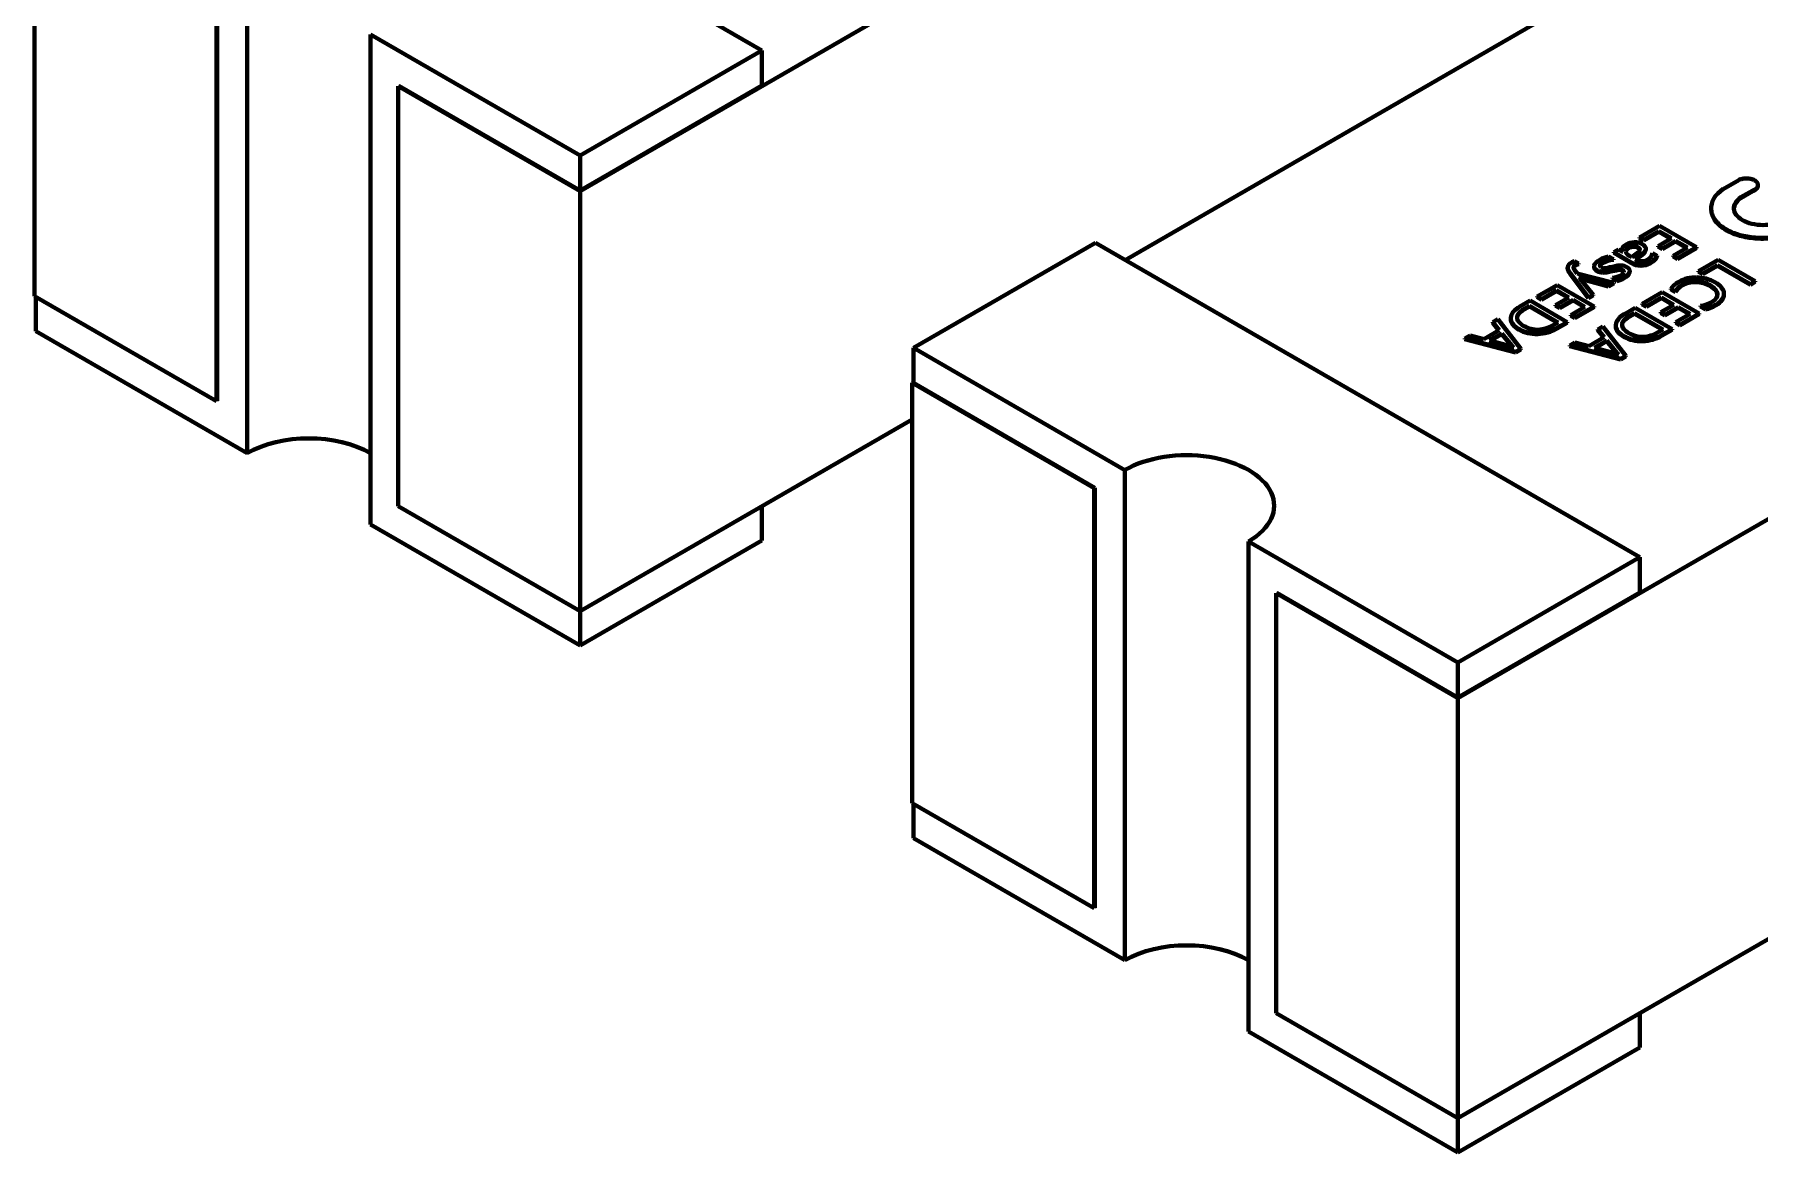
# Model space of a CAD drawing. Header units: millimetres. Extents: x 0 to 1189, y 0 to 841.
# Drawn here: x 656.166 to 658.178, y 244.478 to 245.782 of the extents above; entities that cross this region are included whole.
import ezdxf

# ---------------------------------------------------------------- set-up
doc = ezdxf.new("R2010")
doc.units = ezdxf.units.MM
doc.header["$LTSCALE"] = 0.75
doc.layers.add('Visible', color=7, linetype='Continuous', lineweight=70)

msp = doc.modelspace()

# ---------------------------------------------------------------- linework, layer by layer
at = {"layer": 'Visible', "extrusion": (0, 0.816497, 0.57735)}
for p, q in [((656.8019, 245.5995), (658.004, 246.2935)), ((657.014, 245.7636), (656.3791, 246.1302)), ((656.1655, 245.9669), (656.1655, 245.477)), ((658.1794, 245.9473), (657.4376, 245.5191)), ((656.4134, 245.8654), (656.4134, 245.2939)), ((656.3777, 245.3545), (656.3777, 245.8444)), ((656.3784, 245.8448), (656.3784, 245.3549)), ((656.5576, 245.7822), (656.5576, 245.2106)), ((656.5576, 245.7822), (656.8019, 245.6411)), ((656.8019, 245.6411), (657.014, 245.7636)), ((657.014, 245.7636), (657.014, 245.7228)), ((656.5898, 245.722), (656.8019, 245.5995)), ((656.5898, 245.722), (656.5898, 245.2321)), ((656.5905, 245.7224), (656.8019, 245.6003)), ((656.8019, 245.6003), (657.014, 245.7228)), ((657.8258, 245.0083), (659.0279, 245.7024)), ((656.8019, 245.6411), (656.8019, 245.6003)), ((658.1534, 245.6125), (658.1353, 245.602)), ((656.8019, 245.5995), (656.8019, 245.1096)), ((658.1559, 245.5923), (658.1697, 245.6003)), ((658.1559, 245.5915), (658.1697, 245.5995)), ((658.1559, 245.5923), (658.1559, 245.5915)), ((658.1758, 245.6066), (658.1758, 245.6058)), ((658.1212, 245.5794), (658.1212, 245.5786)), ((658.0609, 245.5589), (658.0377, 245.5455)), ((658.0426, 245.5427), (658.0602, 245.5528)), ((658.0426, 245.5418), (658.0602, 245.552)), ((658.0602, 245.5528), (658.0602, 245.552)), ((658.0602, 245.5528), (658.0748, 245.5445)), ((658.0602, 245.552), (658.074, 245.544)), ((658.104, 245.534), (658.0609, 245.5589)), ((657.403, 245.5391), (657.1908, 245.4166)), ((658.0379, 245.1725), (657.403, 245.5391)), ((658.0132, 245.5313), (658.0078, 245.5282)), ((658.0179, 245.5286), (658.0132, 245.5313)), ((658.0175, 245.5313), (658.0175, 245.5304)), ((658.0377, 245.5455), (658.0426, 245.5427)), ((658.0377, 245.5455), (658.0377, 245.5447)), ((658.0377, 245.5447), (658.0426, 245.5418)), ((658.0426, 245.5427), (658.0426, 245.5418)), ((658.045, 245.5324), (658.045, 245.5316)), ((658.0748, 245.5445), (658.0593, 245.5355)), ((658.0593, 245.5355), (658.0593, 245.5347)), ((658.0593, 245.5355), (658.0643, 245.5327)), ((658.0593, 245.5347), (658.0643, 245.5319)), ((658.0643, 245.5327), (658.0797, 245.5416)), ((658.0643, 245.5319), (658.0797, 245.5408)), ((658.0643, 245.5327), (658.0643, 245.5319)), ((658.0935, 245.5336), (658.0769, 245.524)), ((658.0797, 245.5416), (658.0797, 245.5408)), ((658.0797, 245.5416), (658.0935, 245.5336)), ((658.0797, 245.5408), (658.0928, 245.5332)), ((658.0818, 245.5212), (658.104, 245.534)), ((658.0818, 245.5203), (658.104, 245.5332)), ((658.104, 245.534), (658.104, 245.5332)), ((657.9538, 245.5105), (657.9538, 245.5097)), ((657.9664, 245.515), (657.9616, 245.5178)), ((657.9664, 245.515), (657.9664, 245.5142)), ((657.9846, 245.5117), (657.9846, 245.5108)), ((658.0071, 245.5201), (658.0015, 245.5234)), ((658.0071, 245.5201), (658.0071, 245.5193)), ((658.0078, 245.5282), (658.0276, 245.5168)), ((658.0078, 245.5282), (658.0078, 245.5274)), ((658.0078, 245.5274), (658.0276, 245.5159)), ((658.0181, 245.5287), (658.0179, 245.5286)), ((658.0257, 245.5241), (658.0286, 245.5224)), ((658.0286, 245.5224), (658.0349, 245.5271)), ((658.0327, 245.52), (658.0406, 245.526)), ((658.0334, 245.5197), (658.0406, 245.5252)), ((658.0582, 245.5242), (658.0529, 245.5273)), ((658.0582, 245.5242), (658.0582, 245.5234)), ((658.0769, 245.524), (658.0769, 245.5232)), ((658.0769, 245.524), (658.0818, 245.5212)), ((658.0769, 245.5232), (658.0818, 245.5203)), ((658.0818, 245.5212), (658.0818, 245.5203)), ((658.1293, 245.5194), (658.1066, 245.5062)), ((658.1115, 245.5034), (658.1287, 245.5133)), ((658.1115, 245.5026), (658.1287, 245.5125)), ((658.1287, 245.5133), (658.1287, 245.5125)), ((658.1287, 245.5133), (658.1669, 245.4912)), ((658.1287, 245.5125), (658.1669, 245.4904)), ((658.1725, 245.4945), (658.1293, 245.5194)), ((657.9414, 245.4899), (657.9182, 245.4765)), ((657.9846, 245.465), (657.9414, 245.4899)), ((657.9566, 245.504), (657.978, 245.4755)), ((657.9566, 245.5032), (657.978, 245.4747)), ((657.9648, 245.5033), (657.9616, 245.5079)), ((658.0076, 245.4926), (657.9648, 245.5033)), ((657.967, 245.4988), (657.9672, 245.4989)), ((657.9672, 245.4989), (657.9672, 245.4987)), ((657.9672, 245.4989), (657.9704, 245.4978)), ((657.9681, 245.4977), (657.9704, 245.497)), ((657.9837, 245.4787), (657.9689, 245.497)), ((657.9704, 245.4978), (657.9704, 245.497)), ((657.9704, 245.4978), (658.0016, 245.4891)), ((657.9704, 245.497), (658.0016, 245.4882)), ((658.0016, 245.4891), (658.0076, 245.4926)), ((658.0016, 245.4882), (658.0076, 245.4917)), ((658.0016, 245.4891), (658.0016, 245.4882)), ((658.006, 245.4984), (658.006, 245.4976)), ((658.006, 245.4984), (658.0113, 245.4954)), ((658.006, 245.4976), (658.0113, 245.4946)), ((658.0076, 245.4926), (658.0076, 245.4917)), ((658.0113, 245.4954), (658.0113, 245.4946)), ((658.0262, 245.5065), (658.0262, 245.5057)), ((658.1066, 245.5062), (658.1115, 245.5034)), ((658.1066, 245.5062), (658.1066, 245.5054)), ((658.1066, 245.5054), (658.1115, 245.5026)), ((658.1115, 245.5034), (658.1115, 245.5026)), ((658.1669, 245.4912), (658.1725, 245.4945)), ((658.1669, 245.4904), (658.1725, 245.4936)), ((658.1669, 245.4912), (658.1669, 245.4904)), ((658.1725, 245.4945), (658.1725, 245.4936)), ((656.1655, 245.477), (656.3777, 245.3545)), ((656.1669, 245.4762), (656.1669, 245.4362)), ((657.9101, 245.4718), (657.8982, 245.465)), ((657.9532, 245.4469), (657.9101, 245.4718)), ((657.9182, 245.4765), (657.9231, 245.4737)), ((657.9182, 245.4765), (657.9182, 245.4757)), ((657.9182, 245.4757), (657.9231, 245.4729)), ((657.9231, 245.4737), (657.9408, 245.4839)), ((657.9231, 245.4729), (657.9408, 245.483)), ((657.9231, 245.4737), (657.9231, 245.4729)), ((657.9553, 245.4755), (657.9398, 245.4666)), ((657.9408, 245.4839), (657.9408, 245.483)), ((657.9408, 245.4839), (657.9553, 245.4755)), ((657.9408, 245.483), (657.9546, 245.4751)), ((657.9448, 245.4637), (657.9602, 245.4726)), ((657.9448, 245.4629), (657.9602, 245.4718)), ((657.9602, 245.4726), (657.9602, 245.4718)), ((657.9602, 245.4726), (657.974, 245.4646)), ((657.9602, 245.4718), (657.9733, 245.4642)), ((657.978, 245.4755), (657.9837, 245.4787)), ((657.978, 245.4747), (657.9837, 245.4779)), ((657.978, 245.4755), (657.978, 245.4747)), ((657.9837, 245.4787), (657.9837, 245.4779)), ((658.0639, 245.4816), (658.0407, 245.4682)), ((658.0456, 245.4653), (658.0632, 245.4755)), ((658.0456, 245.4645), (658.0632, 245.4747)), ((658.0632, 245.4755), (658.0632, 245.4747)), ((658.0632, 245.4755), (658.0777, 245.4671)), ((658.0632, 245.4747), (658.077, 245.4667)), ((658.107, 245.4567), (658.0639, 245.4816)), ((658.0743, 245.4855), (658.0743, 245.4847)), ((658.0743, 245.4855), (658.0796, 245.4825)), ((658.0743, 245.4847), (658.0796, 245.4816)), ((658.0796, 245.4825), (658.0796, 245.4816)), ((658.1361, 245.4798), (658.1361, 245.479)), ((657.8725, 245.4501), (657.8664, 245.4466)), ((657.8993, 245.4157), (657.8725, 245.4501)), ((657.8875, 245.4512), (657.8875, 245.4504)), ((657.9094, 245.4657), (657.9031, 245.4621)), ((657.9094, 245.4649), (657.9031, 245.4613)), ((657.9427, 245.4465), (657.9094, 245.4657)), ((657.9094, 245.4657), (657.9094, 245.4649)), ((657.942, 245.4461), (657.9094, 245.4649)), ((657.9398, 245.4666), (657.9398, 245.4657)), ((657.9398, 245.4666), (657.9448, 245.4637)), ((657.9398, 245.4657), (657.9448, 245.4629)), ((657.9448, 245.4637), (657.9448, 245.4629)), ((657.974, 245.4646), (657.9574, 245.455)), ((657.9574, 245.455), (657.9574, 245.4542)), ((657.9574, 245.455), (657.9623, 245.4522)), ((657.9574, 245.4542), (657.9623, 245.4514)), ((657.9623, 245.4522), (657.9846, 245.465)), ((657.9623, 245.4514), (657.9846, 245.4642)), ((657.9623, 245.4522), (657.9623, 245.4514)), ((657.9846, 245.465), (657.9846, 245.4642)), ((658.0325, 245.4635), (658.0207, 245.4566)), ((658.0319, 245.4574), (658.0256, 245.4538)), ((658.0319, 245.4566), (658.0256, 245.453)), ((658.0651, 245.4382), (658.0319, 245.4574)), ((658.0319, 245.4574), (658.0319, 245.4566)), ((658.0644, 245.4378), (658.0319, 245.4566)), ((658.0757, 245.4386), (658.0325, 245.4635)), ((658.0407, 245.4682), (658.0456, 245.4653)), ((658.0407, 245.4682), (658.0407, 245.4674)), ((658.0407, 245.4674), (658.0456, 245.4645)), ((658.0456, 245.4653), (658.0456, 245.4645)), ((658.0777, 245.4671), (658.0623, 245.4582)), ((658.0623, 245.4582), (658.0623, 245.4574)), ((658.0623, 245.4582), (658.0673, 245.4554)), ((658.0623, 245.4574), (658.0673, 245.4546)), ((658.0673, 245.4554), (658.0827, 245.4643)), ((658.0673, 245.4546), (658.0827, 245.4635)), ((658.0673, 245.4554), (658.0673, 245.4546)), ((658.0965, 245.4563), (658.0798, 245.4467)), ((658.0827, 245.4643), (658.0827, 245.4635)), ((658.0827, 245.4643), (658.0965, 245.4563)), ((658.0827, 245.4635), (658.0958, 245.4559)), ((658.0848, 245.4438), (658.107, 245.4567)), ((658.0848, 245.443), (658.107, 245.4559)), ((658.107, 245.4567), (658.107, 245.4559)), ((658.1088, 245.4656), (658.1088, 245.4648)), ((658.1088, 245.4656), (658.1146, 245.4623)), ((658.1088, 245.4648), (658.1146, 245.4614)), ((658.1146, 245.4623), (658.1146, 245.4614)), ((656.1669, 245.4362), (656.4134, 245.2939)), ((657.8399, 245.4313), (657.8337, 245.4277)), ((657.8561, 245.427), (657.8399, 245.4313)), ((657.874, 245.4374), (657.8561, 245.427)), ((657.8772, 245.4335), (657.8627, 245.4252)), ((657.8772, 245.4327), (657.8636, 245.4249)), ((657.8664, 245.4466), (657.874, 245.4374)), ((657.8664, 245.4466), (657.8664, 245.4458)), ((657.8664, 245.4458), (657.8736, 245.4371)), ((657.8886, 245.4195), (657.8772, 245.4335)), ((657.8772, 245.4335), (657.8772, 245.4327)), ((657.8886, 245.4187), (657.8772, 245.4327)), ((657.9362, 245.4428), (657.9427, 245.4465)), ((657.9409, 245.4398), (657.9532, 245.4469)), ((657.9409, 245.439), (657.9532, 245.4461)), ((657.9532, 245.4469), (657.9532, 245.4461)), ((657.9965, 245.4291), (657.9785, 245.4187)), ((657.995, 245.4418), (657.9889, 245.4383)), ((657.9889, 245.4383), (657.9965, 245.4291)), ((657.9889, 245.4383), (657.9889, 245.4375)), ((657.9889, 245.4375), (657.9961, 245.4288)), ((658.0217, 245.4074), (657.995, 245.4418)), ((658.0099, 245.4429), (658.0099, 245.442)), ((658.0586, 245.4345), (658.0651, 245.4382)), ((658.0634, 245.4315), (658.0757, 245.4386)), ((658.0634, 245.4307), (658.0757, 245.4378)), ((658.0757, 245.4386), (658.0757, 245.4378)), ((658.0798, 245.4467), (658.0798, 245.4459)), ((658.0798, 245.4467), (658.0848, 245.4438)), ((658.0798, 245.4459), (658.0848, 245.443)), ((658.0848, 245.4438), (658.0848, 245.443)), ((657.1908, 245.4166), (657.1908, 245.3758)), ((657.1908, 245.4166), (657.4373, 245.2743)), ((657.8337, 245.4277), (657.8933, 245.4123)), ((657.8337, 245.4277), (657.8337, 245.4269)), ((657.8337, 245.4269), (657.8933, 245.4115)), ((657.8627, 245.4252), (657.8871, 245.4186)), ((657.8908, 245.4172), (657.8909, 245.4173)), ((657.8933, 245.4123), (657.8993, 245.4157)), ((657.8933, 245.4115), (657.8993, 245.4149)), ((657.8933, 245.4123), (657.8933, 245.4115)), ((657.8993, 245.4157), (657.8993, 245.4149)), ((657.9623, 245.423), (657.9562, 245.4194)), ((657.9562, 245.4194), (658.0158, 245.404)), ((657.9562, 245.4194), (657.9562, 245.4186)), ((657.9562, 245.4186), (658.0158, 245.4032)), ((657.9785, 245.4187), (657.9623, 245.423)), ((657.9996, 245.4252), (657.9851, 245.4169)), ((657.9851, 245.4169), (658.0096, 245.4103)), ((657.9996, 245.4244), (657.9861, 245.4166)), ((658.0111, 245.4111), (657.9996, 245.4252)), ((657.9996, 245.4252), (657.9996, 245.4244)), ((658.0111, 245.4103), (657.9996, 245.4244)), ((658.0133, 245.4089), (658.0134, 245.409)), ((658.0158, 245.404), (658.0217, 245.4074)), ((658.0158, 245.4032), (658.0217, 245.4066)), ((658.0158, 245.404), (658.0158, 245.4032)), ((658.0217, 245.4074), (658.0217, 245.4066)), ((657.1908, 245.3766), (657.1894, 245.3758)), ((657.1894, 245.3758), (657.4015, 245.2533)), ((657.1894, 245.3758), (657.1894, 244.8859)), ((657.1908, 245.3758), (657.4023, 245.2537)), ((656.8019, 245.1096), (657.1894, 245.3333)), ((657.4373, 245.2743), (657.4373, 244.7027)), ((657.4015, 244.7634), (657.4015, 245.2533)), ((657.4023, 245.2537), (657.4023, 244.7638)), ((656.5898, 245.2321), (656.8019, 245.1096)), ((657.014, 245.2321), (657.014, 245.192)), ((656.5576, 245.2106), (656.8019, 245.0696)), ((657.8258, 244.5184), (659.0279, 245.2125)), ((656.8019, 245.0696), (657.014, 245.192)), ((657.5815, 245.191), (657.5815, 244.6195)), ((657.5815, 245.191), (657.8258, 245.05)), ((657.8258, 245.05), (658.0379, 245.1725)), ((658.0379, 245.1725), (658.0379, 245.1316)), ((657.6137, 245.1308), (657.8258, 245.0083)), ((657.6137, 245.1308), (657.6137, 244.6409)), ((657.6144, 245.1312), (657.8258, 245.0092)), ((657.8258, 245.0092), (658.0379, 245.1316)), ((656.8019, 245.1096), (656.8019, 245.0696)), ((657.8258, 245.05), (657.8258, 245.0092)), ((657.8258, 245.0083), (657.8258, 244.5184)), ((657.1894, 244.8859), (657.4015, 244.7634)), ((657.1908, 244.885), (657.1908, 244.845)), ((657.1908, 244.845), (657.4373, 244.7027)), ((657.6137, 244.6409), (657.8258, 244.5184)), ((658.0379, 244.6409), (658.0379, 244.6009)), ((657.5815, 244.6195), (657.8258, 244.4784)), ((657.8258, 244.4784), (658.0379, 244.6009)), ((657.8258, 244.5184), (657.8258, 244.4784))]:
    msp.add_line(p, q, dxfattribs=at)
at = {"layer": 'Visible'}
for centre, major_axis, ratio, start_param, end_param in [((658.1941, 245.5759), (-0.0729, 0.005), 0.537753, -0.596912, 0.074358), ((658.1941, 245.5751), (-0.0729, 0.005), 0.537753, 0.036874, 0.074358), ((659.2284, 245.334), (-1.2109, 0.198), 0.062787, -0.076595, 0.042202), ((659.2284, 245.3332), (-1.2109, 0.198), 0.062787, 0.010267, 0.032115), ((658.3284, 245.4735), (-0.3066, 0.0566), 0.109765, -0.128005, 0.029163), ((658.3284, 245.4727), (-0.3066, 0.0566), 0.109765, -0.128005, 0.0088), ((658.287, 244.5126), (-0.2598, 1.0268), 0.135839, -0.030568, 0.038422), ((658.0714, 245.3733), (-0.0435, 0.1618), 0.261584, -0.061255, 0.069718), ((658.0714, 245.3725), (-0.0435, 0.1618), 0.261584, -0.061255, 0.069718), ((657.8496, 245.5187), (0.1886, 0.0127), 0.104813, -0.009222, 0.154952), ((657.8496, 245.5179), (0.1886, 0.0127), 0.104813, 0.014754, 0.154952), ((657.9578, 245.5053), (0.0115, 0.0115), 0.527034, 0.7875, 1.091871), ((658.4957, 245.6011), (0.511, 0.0901), 0.084584, 3.097968, 3.242049), ((658.4957, 245.6003), (0.511, 0.0901), 0.084584, 3.126676, 3.242049), ((658.5514, 245.4884), (-0.5668, 0.0232), 0.096093, -0.150586, -0.024204), ((658.3407, 244.6687), (-0.3453, 0.8528), 0.187098, -0.036859, 0.026146), ((657.8445, 245.4176), (0.1751, 0.0939), 0.094143, 0.144925, 0.352859), ((657.9584, 245.3879), (0.0639, 0.1234), 0.319084, -0.014605, 0.134148), ((658.2025, 245.9163), (0.214, 0.4095), 0.171204, 3.134412, 3.222961), ((658.2025, 245.9155), (0.214, 0.4095), 0.171204, 3.134412, 3.222961), ((658.0791, 245.5571), (0.0885, 0.0502), 0.149517, 3.38059, 3.658147), ((658.0791, 245.5563), (0.0885, 0.0502), 0.149517, 3.38059, 3.658147), ((657.5399, 243.6765), (0.5771, 1.8205), 0.148855, -0.032746, 0.044301), ((665.7073, 246.5432), (7.8198, 1.0933), 0.034864, 3.134509, 3.186252), ((664.001, 244.6428), (-6.1134, 0.8097), 0.041368, -0.053773, 0.002906), ((665.7073, 246.5423), (7.8198, 1.0933), 0.034864, 3.136718, 3.186252), ((660.3911, 245.6187), (2.4963, 0.1672), 0.05128, 3.136693, 3.217954), ((660.9287, 245.2696), (-3.0339, 0.1828), 0.047158, -0.071268, 0.001948), ((660.9287, 245.2688), (-3.0339, 0.1828), 0.047158, -0.071268, 0.000277), ((664.1235, 244.6345), (-6.1134, 0.8097), 0.041368, -0.053773, 0.002906), ((661.0512, 245.2613), (-3.0339, 0.1828), 0.047158, -0.071268, 0.001948), ((661.0512, 245.2605), (-3.0339, 0.1828), 0.047158, -0.071268, 0.000277), ((658.1601, 245.7276), (0.0578, 0.2655), 0.308834, 3.285337, 3.415426), ((658.1601, 245.7268), (0.0578, 0.2655), 0.308834, 3.285337, 3.415426), ((658.0424, 246.3641), (0.1281, 0.9259), 0.177441, 3.069591, 3.174035), ((657.2085, 248.2538), (-0.7184, 2.8148), 0.109901, 3.118573, 3.172437), ((665.8298, 246.5348), (7.8198, 1.0933), 0.034864, 3.134509, 3.186252), ((665.8298, 246.534), (7.8198, 1.0933), 0.034864, 3.136718, 3.186252), ((660.5136, 245.6104), (2.4963, 0.1672), 0.05128, 3.136693, 3.217954), ((658.1649, 246.3558), (0.1281, 0.9259), 0.177441, 3.069591, 3.174035), ((657.331, 248.2455), (-0.7184, 2.8148), 0.109901, 3.118573, 3.172437)]:
    msp.add_ellipse(centre, major_axis=major_axis, ratio=ratio, start_param=start_param, end_param=end_param, dxfattribs=at)
at = {"layer": 'Visible', "extrusion": (0, -3e-16, -1)}
for centre, start_param in [((661.0385, 245.8814), 3.11145), ((661.0385, 245.8806), 3.150166)]:
    msp.add_ellipse(centre, major_axis=(3.0471, 0.3688), ratio=0.02264, start_param=start_param, end_param=3.194626, dxfattribs=at)
at = {"layer": 'Visible', "extrusion": (-1e-16, -2e-16, -1)}
msp.add_ellipse((657.6717, 247.7701), major_axis=(-0.3708, 2.2523), ratio=0.070289, start_param=3.115107, end_param=3.19916, dxfattribs=at)
at = {"layer": 'Visible', "extrusion": (-2e-16, 0, -1)}
for centre in [(657.6485, 245.3628), (657.6485, 245.362)]:
    msp.add_ellipse(centre, major_axis=(0.3668, 0.1452), ratio=0.028433, start_param=-0.215666, end_param=-0.079419, dxfattribs=at)
at = {"layer": 'Visible', "extrusion": (-2e-16, -1e-16, -1)}
for centre, end_param in [((657.9737, 245.4964), 0.109376), ((657.9737, 245.4956), -0.004207)]:
    msp.add_ellipse(centre, major_axis=(0.0456, 0.0095), ratio=0.193771, start_param=-0.214027, end_param=end_param, dxfattribs=at)
at = {"layer": 'Visible', "extrusion": (-2e-16, -3e-16, -1)}
for centre in [(658.6984, 245.3886), (658.6984, 245.3878)]:
    msp.add_ellipse(centre, major_axis=(-0.6194, 0.0915), ratio=0.121998, start_param=0.031456, end_param=0.152707, dxfattribs=at)
at = {"layer": 'Visible', "extrusion": (-2e-16, -2e-16, -1)}
for centre in [(658.6261, 244.372), (658.6261, 244.3712)]:
    msp.add_ellipse(centre, major_axis=(-0.5364, 1.1195), ratio=0.14791, start_param=-0.011382, end_param=0.074327, dxfattribs=at)
at = {"layer": 'Visible', "extrusion": (-2e-16, -4e-16, -1)}
for centre, major_axis, start_param, end_param in [((656.4855, 245.2523), (0.102, 0), 3.926991, 5.497787), ((657.5094, 245.2327), (-0.102, 0), 0.785398, 3.926991), ((657.5094, 244.6611), (-0.102, 0), 0.785398, 2.356194)]:
    msp.add_ellipse(centre, major_axis=major_axis, ratio=0.57735, start_param=start_param, end_param=end_param, dxfattribs=at)
at = {"layer": 'Visible'}
for points, knots in [([(658.1718, 245.6121), (658.1706, 245.6128), (658.1692, 245.6134), (658.1661, 245.6141), (658.1644, 245.6143), (658.1611, 245.6144), (658.1594, 245.6143), (658.1562, 245.6136), (658.1547, 245.6131), (658.1534, 245.6125)], [-0.002030044, -0.002030044, -0.002030044, -0.002030044, -0.001516953, -0.001516953, -0.001013528, -0.001013528, -0.000511833, -0.000511833, 0, 0, 0, 0]), ([(658.1577, 245.5657), (658.1547, 245.5675), (658.1522, 245.5696), (658.1488, 245.5741), (658.1479, 245.5764), (658.1476, 245.5812), (658.1482, 245.5836), (658.1509, 245.5883), (658.1531, 245.5904), (658.1559, 245.5923)], [-0.005097524, -0.005097524, -0.005097524, -0.005097524, -0.003796564, -0.003796564, -0.002542527, -0.002542527, -0.001295615, -0.001295615, 0, 0, 0, 0]), ([(658.1477, 245.5792), (658.1478, 245.5812), (658.1484, 245.5832), (658.1509, 245.5874), (658.1531, 245.5896), (658.1559, 245.5915)], [-0.002336152, -0.002336152, -0.002336152, -0.002336152, -0.001295615, -0.001295615, 0, 0, 0, 0]), ([(658.1212, 245.578), (658.1215, 245.5736), (658.1233, 245.5693), (658.1294, 245.5613), (658.1337, 245.5577), (658.139, 245.5546)], [-0.00454109, -0.00454109, -0.00454109, -0.00454109, -0.002270002, -0.002270002, 0, 0, 0, 0]), ([(658.1212, 245.5771), (658.1215, 245.5728), (658.1233, 245.5685), (658.1294, 245.5605), (658.1337, 245.5569), (658.139, 245.5538)], [-0.00454109, -0.00454109, -0.00454109, -0.00454109, -0.002270002, -0.002270002, 0, 0, 0, 0])]:
    msp.add_open_spline(points, degree=3, knots=knots, dxfattribs=at)
at = {"layer": 'Visible', "extrusion": (-1.7082e-10, -4.1416e-11, -1)}
msp.add_open_spline([(658.1718, 245.6012), (658.1731, 245.6019), (658.174, 245.6027), (658.1754, 245.6046), (658.1758, 245.6056), (658.1758, 245.6077), (658.1754, 245.6087), (658.174, 245.6106), (658.1731, 245.6114), (658.1718, 245.6121)], degree=3, knots=[-0.002121781, -0.002121781, -0.002121781, -0.002121781, -0.00159899, -0.00159899, -0.00106089, -0.00106089, -0.000522791, -0.000522791, 0, 0, 0, 0], dxfattribs=at)
at = {"layer": 'Visible', "extrusion": (-1.71418e-09, 4.41342e-09, 1)}
for points in [[(658.1697, 245.6003), (658.1703, 245.6006), (658.1712, 245.6008), (658.1718, 245.6012)], [(658.1697, 245.5995), (658.1703, 245.5998), (658.1712, 245.6), (658.1718, 245.6003)]]:
    msp.add_open_spline(points, degree=3, dxfattribs=at)
at = {"layer": 'Visible', "extrusion": (3.94398e-10, -4.25916e-10, -1)}
msp.add_open_spline([(658.1718, 245.6003), (658.1731, 245.6011), (658.174, 245.6019), (658.1754, 245.6038), (658.1758, 245.6048), (658.1758, 245.6058)], degree=3, knots=[-0.002121781, -0.002121781, -0.002121781, -0.002121781, -0.00159899, -0.00159899, -0.001060891, -0.001060891, -0.00106089, -0.00106089], dxfattribs=at)
at = {"layer": 'Visible', "extrusion": (-2.2232e-12, 1.24453e-11, -1)}
msp.add_open_spline([(658.139, 245.5546), (658.1436, 245.552), (658.1489, 245.5499), (658.1603, 245.5468), (658.1663, 245.5458), (658.1788, 245.5448), (658.1851, 245.5448), (658.1977, 245.546), (658.2039, 245.5472), (658.2096, 245.5489)], degree=3, knots=[-0.007620275, -0.007620275, -0.007620275, -0.007620275, -0.005707766, -0.005707766, -0.003830208, -0.003830208, -0.001930775, -0.001930775, 0, 0, 0, 0], dxfattribs=at)
at = {"layer": 'Visible', "extrusion": (8.7822e-12, 1.49452e-10, -1)}
msp.add_open_spline([(658.139, 245.5538), (658.1436, 245.5512), (658.1489, 245.5491), (658.1603, 245.546), (658.1663, 245.5449), (658.1788, 245.5439), (658.1851, 245.544), (658.1977, 245.5452), (658.2039, 245.5464), (658.2096, 245.5481)], degree=3, knots=[-0.007620275, -0.007620275, -0.007620275, -0.007620275, -0.005707766, -0.005707766, -0.003830208, -0.003830208, -0.001930775, -0.001930775, 0, 0, 0, 0], dxfattribs=at)
at = {"layer": 'Visible', "extrusion": (1.78187e-11, -3.07536e-10, -1)}
msp.add_open_spline([(658.2056, 245.5657), (658.2024, 245.5639), (658.1988, 245.5625), (658.1906, 245.5605), (658.1861, 245.56), (658.1772, 245.56), (658.1728, 245.5605), (658.1645, 245.5625), (658.1609, 245.5639), (658.1577, 245.5657)], degree=3, knots=[-0.005344836, -0.005344836, -0.005344836, -0.005344836, -0.004015579, -0.004015579, -0.002672418, -0.002672418, -0.001329258, -0.001329258, 0, 0, 0, 0], dxfattribs=at)
at = {"layer": 'Visible'}
for points in [[(658.0217, 245.5291), (658.0218, 245.5272), (658.0231, 245.5256), (658.0257, 245.5241)], [(658.0357, 245.5335), (658.0342, 245.5344), (658.0325, 245.5347), (658.0306, 245.5347)], [(658.0408, 245.5377), (658.038, 245.5393), (658.0349, 245.5401), (658.0316, 245.54)], [(657.9577, 245.5161), (657.953, 245.5133), (657.9526, 245.5093), (657.9566, 245.504)], [(657.9538, 245.5097), (657.9538, 245.5078), (657.9548, 245.5056), (657.9566, 245.5032)], [(657.9616, 245.5079), (657.9599, 245.5103), (657.9603, 245.5122), (657.9628, 245.5136)], [(657.9606, 245.5102), (657.9607, 245.5112), (657.9614, 245.5121), (657.9628, 245.5128)], [(657.9628, 245.5136), (657.9637, 245.5142), (657.965, 245.5147), (657.9664, 245.515)], [(657.9628, 245.5128), (657.9637, 245.5134), (657.965, 245.5139), (657.9664, 245.5142)], [(657.9952, 245.5167), (657.9984, 245.5186), (658.0024, 245.5197), (658.0071, 245.5201)], [(658.0138, 245.5076), (658.0152, 245.5077), (658.0166, 245.5074), (658.0178, 245.5067)], [(658.0837, 245.4939), (658.0789, 245.4911), (658.0758, 245.4883), (658.0743, 245.4855)], [(658.1044, 245.499), (658.0968, 245.4992), (658.0899, 245.4975), (658.0837, 245.4939)], [(658.1035, 245.4943), (658.1094, 245.4942), (658.1149, 245.4926), (658.1201, 245.4897)], [(658.1035, 245.4935), (658.1094, 245.4934), (658.1149, 245.4918), (658.1201, 245.4889)]]:
    msp.add_open_spline(points, degree=3, dxfattribs=at)
at = {"layer": 'Visible', "extrusion": (-6.51261e-10, -1.12239e-09, 1)}
msp.add_open_spline([(658.0357, 245.5343), (658.0342, 245.5352), (658.0325, 245.5356), (658.0306, 245.5355)], degree=3, dxfattribs=at)
at = {"layer": 'Visible', "extrusion": (8.3344e-10, -4.95197e-10, -1)}
msp.add_open_spline([(658.0349, 245.5271), (658.037, 245.5288), (658.0382, 245.5302), (658.0382, 245.5312)], degree=3, dxfattribs=at)
at = {"layer": 'Visible', "extrusion": (2.17541e-10, -5.64736e-11, -1)}
msp.add_open_spline([(658.0406, 245.526), (658.0465, 245.5305), (658.0465, 245.5344), (658.0408, 245.5377)], degree=3, dxfattribs=at)
at = {"layer": 'Visible', "extrusion": (2.64908e-10, -3.46732e-10, -1)}
msp.add_open_spline([(658.0406, 245.5252), (658.0436, 245.5275), (658.045, 245.5296), (658.045, 245.5316)], degree=3, dxfattribs=at)
at = {"layer": 'Visible', "extrusion": (-3.46197e-10, -2.25288e-09, -1)}
msp.add_open_spline([(657.9973, 245.5097), (657.9956, 245.5097), (657.9942, 245.5099), (657.993, 245.5106)], degree=3, dxfattribs=at)
at = {"layer": 'Visible', "extrusion": (3.59795e-10, -1.58414e-09, 1)}
msp.add_open_spline([(657.9952, 245.5159), (657.9984, 245.5177), (658.0024, 245.5189), (658.0071, 245.5193)], degree=3, dxfattribs=at)
at = {"layer": 'Visible', "extrusion": (-3.4521e-10, 1.80254e-09, -1)}
msp.add_open_spline([(658.0058, 245.5114), (658.0019, 245.5104), (657.999, 245.5098), (657.9973, 245.5097)], degree=3, dxfattribs=at)
at = {"layer": 'Visible', "extrusion": (3.6689e-10, 1.67495e-10, -1)}
msp.add_open_spline([(658.026, 245.5052), (658.0267, 245.5075), (658.0256, 245.5094), (658.0229, 245.511)], degree=3, dxfattribs=at)
at = {"layer": 'Visible', "extrusion": (2.45866e-11, 1.56071e-10, -1)}
msp.add_open_spline([(658.0276, 245.5168), (658.0354, 245.5123), (658.043, 245.5122), (658.0504, 245.5164)], degree=3, dxfattribs=at)
at = {"layer": 'Visible', "extrusion": (-1.62397e-11, 8.53578e-11, -1)}
msp.add_open_spline([(658.0276, 245.5159), (658.0354, 245.5114), (658.043, 245.5113), (658.0504, 245.5156)], degree=3, dxfattribs=at)
at = {"layer": 'Visible', "extrusion": (-4.88917e-10, 3.40489e-10, -1)}
msp.add_open_spline([(658.0529, 245.5273), (658.0523, 245.5241), (658.0502, 245.5214), (658.0465, 245.5193)], degree=3, dxfattribs=at)
at = {"layer": 'Visible', "extrusion": (-2.92095e-10, 2.54109e-10, -1)}
msp.add_open_spline([(658.0504, 245.5164), (658.0544, 245.5188), (658.057, 245.5214), (658.0582, 245.5242)], degree=3, dxfattribs=at)
at = {"layer": 'Visible', "extrusion": (7.64625e-10, -7.97337e-10, -1)}
msp.add_open_spline([(658.0504, 245.5156), (658.0544, 245.5179), (658.057, 245.5205), (658.0582, 245.5234)], degree=3, dxfattribs=at)
at = {"layer": 'Visible', "extrusion": (1.38021e-09, 1.20026e-09, 1)}
msp.add_open_spline([(657.9689, 245.497), (657.9681, 245.4978), (657.9675, 245.4984), (657.967, 245.4988)], degree=3, dxfattribs=at)
at = {"layer": 'Visible', "extrusion": (-7.4431e-11, 1.96296e-10, -1)}
msp.add_open_spline([(658.0161, 245.5017), (658.0131, 245.5), (658.0098, 245.4989), (658.006, 245.4984)], degree=3, dxfattribs=at)
at = {"layer": 'Visible', "extrusion": (-1.51338e-11, -1.14864e-11, -1)}
for points in [[(658.0113, 245.4954), (658.0144, 245.4962), (658.0173, 245.4973), (658.0199, 245.4988)], [(658.0113, 245.4946), (658.0144, 245.4954), (658.0173, 245.4965), (658.0199, 245.498)]]:
    msp.add_open_spline(points, degree=3, dxfattribs=at)
at = {"layer": 'Visible', "extrusion": (3.31392e-10, 1.61022e-09, 1)}
msp.add_open_spline([(658.0138, 245.5085), (658.0152, 245.5085), (658.0166, 245.5082), (658.0178, 245.5075)], degree=3, dxfattribs=at)
at = {"layer": 'Visible', "extrusion": (-2.34231e-10, 5.97875e-10, -1)}
msp.add_open_spline([(658.0192, 245.5048), (658.0189, 245.5037), (658.0178, 245.5027), (658.0161, 245.5017)], degree=3, dxfattribs=at)
at = {"layer": 'Visible', "extrusion": (-1.57061e-10, 9.69872e-11, -1)}
msp.add_open_spline([(658.0199, 245.4988), (658.0233, 245.5008), (658.0253, 245.5029), (658.026, 245.5052)], degree=3, dxfattribs=at)
at = {"layer": 'Visible', "extrusion": (-3.42802e-10, 4.18701e-10, -1)}
msp.add_open_spline([(658.0199, 245.498), (658.0233, 245.5), (658.0253, 245.5021), (658.026, 245.5044)], degree=3, dxfattribs=at)
at = {"layer": 'Visible', "extrusion": (-2.46337e-08, 4.2352e-09, -1)}
msp.add_open_spline([(658.026, 245.5044), (658.0261, 245.5048), (658.0262, 245.5052), (658.0262, 245.5057)], degree=3, dxfattribs=at)
at = {"layer": 'Visible', "extrusion": (-2.59969e-10, -1.7205e-10, -1)}
msp.add_open_spline([(658.1201, 245.4897), (658.1255, 245.4865), (658.1283, 245.4832), (658.1285, 245.4796)], degree=3, dxfattribs=at)
at = {"layer": 'Visible', "extrusion": (-5.25908e-10, -3.33678e-10, -1)}
msp.add_open_spline([(658.1201, 245.4889), (658.1255, 245.4857), (658.1283, 245.4824), (658.1285, 245.4788)], degree=3, dxfattribs=at)
at = {"layer": 'Visible', "extrusion": (-4.33771e-10, -2.88463e-10, -1)}
msp.add_open_spline([(658.1361, 245.48), (658.136, 245.4848), (658.1325, 245.4892), (658.1256, 245.4932)], degree=3, dxfattribs=at)
at = {"layer": 'Visible', "extrusion": (3.12833e-10, -1.11323e-09, -1)}
msp.add_open_spline([(658.1215, 245.47), (658.1178, 245.4679), (658.1136, 245.4664), (658.1088, 245.4656)], degree=3, dxfattribs=at)
at = {"layer": 'Visible', "extrusion": (5.432e-13, 9.48308e-11, -1)}
msp.add_open_spline([(658.1285, 245.4796), (658.1287, 245.476), (658.1263, 245.4728), (658.1215, 245.47)], degree=3, dxfattribs=at)
at = {"layer": 'Visible', "extrusion": (4.61902e-11, -3.1745e-12, -1)}
msp.add_open_spline([(658.1266, 245.4671), (658.133, 245.4708), (658.1362, 245.4751), (658.1361, 245.48)], degree=3, dxfattribs=at)
at = {"layer": 'Visible', "extrusion": (-2.02303e-11, 1.16991e-10, -1)}
msp.add_open_spline([(658.1266, 245.4663), (658.133, 245.47), (658.1362, 245.4743), (658.1361, 245.4791)], degree=3, dxfattribs=at)
at = {"layer": 'Visible', "extrusion": (-2.35123e-11, -1.79255e-10, -1)}
msp.add_open_spline([(657.8971, 245.4388), (657.9035, 245.4351), (657.9107, 245.4334), (657.9189, 245.4337)], degree=3, dxfattribs=at)
at = {"layer": 'Visible', "extrusion": (-9.34014e-11, -3.00307e-10, -1)}
msp.add_open_spline([(657.8971, 245.4379), (657.9035, 245.4342), (657.9107, 245.4326), (657.9189, 245.4329)], degree=3, dxfattribs=at)
at = {"layer": 'Visible', "extrusion": (-5.31556e-11, 4.97887e-10, -1)}
msp.add_open_spline([(657.9189, 245.4337), (657.927, 245.434), (657.9344, 245.436), (657.9409, 245.4398)], degree=3, dxfattribs=at)
at = {"layer": 'Visible', "extrusion": (-3.42886e-11, -1.59338e-11, -1)}
msp.add_open_spline([(657.9189, 245.4329), (657.927, 245.4332), (657.9344, 245.4352), (657.9409, 245.439)], degree=3, dxfattribs=at)
at = {"layer": 'Visible', "extrusion": (2.72628e-11, -1.06703e-10, -1)}
msp.add_open_spline([(658.0195, 245.4304), (658.0259, 245.4267), (658.0332, 245.425), (658.0413, 245.4253)], degree=3, dxfattribs=at)
at = {"layer": 'Visible', "extrusion": (-4.26263e-11, -2.27754e-10, -1)}
msp.add_open_spline([(658.0195, 245.4296), (658.0259, 245.4259), (658.0332, 245.4242), (658.0413, 245.4245)], degree=3, dxfattribs=at)
at = {"layer": 'Visible', "extrusion": (-1.39161e-10, 3.70822e-10, -1)}
msp.add_open_spline([(658.0413, 245.4253), (658.0495, 245.4256), (658.0568, 245.4277), (658.0634, 245.4315)], degree=3, dxfattribs=at)
at = {"layer": 'Visible', "extrusion": (-1.68599e-11, 7.92633e-11, -1)}
msp.add_open_spline([(658.0413, 245.4245), (658.0495, 245.4248), (658.0568, 245.4269), (658.0634, 245.4307)], degree=3, dxfattribs=at)
at = {"layer": 'Visible', "extrusion": (2.2968e-09, 6.25676e-09, 1)}
msp.add_open_spline([(657.8871, 245.4186), (657.8879, 245.4184), (657.8891, 245.4179), (657.8908, 245.4172)], degree=3, dxfattribs=at)
at = {"layer": 'Visible', "extrusion": (7.52989e-09, 8.26158e-09, -1)}
msp.add_open_spline([(657.8909, 245.4173), (657.8899, 245.4182), (657.8891, 245.4189), (657.8886, 245.4195)], degree=3, dxfattribs=at)
at = {"layer": 'Visible', "extrusion": (1.39063e-08, 1.34017e-08, 1)}
msp.add_open_spline([(657.8894, 245.4178), (657.8891, 245.4181), (657.8888, 245.4184), (657.8886, 245.4187)], degree=3, dxfattribs=at)
at = {"layer": 'Visible', "extrusion": (4.661e-09, 1.14816e-08, 1)}
msp.add_open_spline([(658.0096, 245.4103), (658.0104, 245.4101), (658.0116, 245.4096), (658.0133, 245.4089)], degree=3, dxfattribs=at)
at = {"layer": 'Visible', "extrusion": (6.99575e-09, 7.73961e-09, -1)}
msp.add_open_spline([(658.0134, 245.409), (658.0123, 245.4099), (658.0115, 245.4106), (658.0111, 245.4111)], degree=3, dxfattribs=at)
at = {"layer": 'Visible', "extrusion": (-9.88953e-09, -8.90113e-09, 1)}
msp.add_open_spline([(658.0119, 245.4095), (658.0116, 245.4098), (658.0113, 245.4101), (658.0111, 245.4103)], degree=3, dxfattribs=at)

doc.saveas('drawing.dxf')
